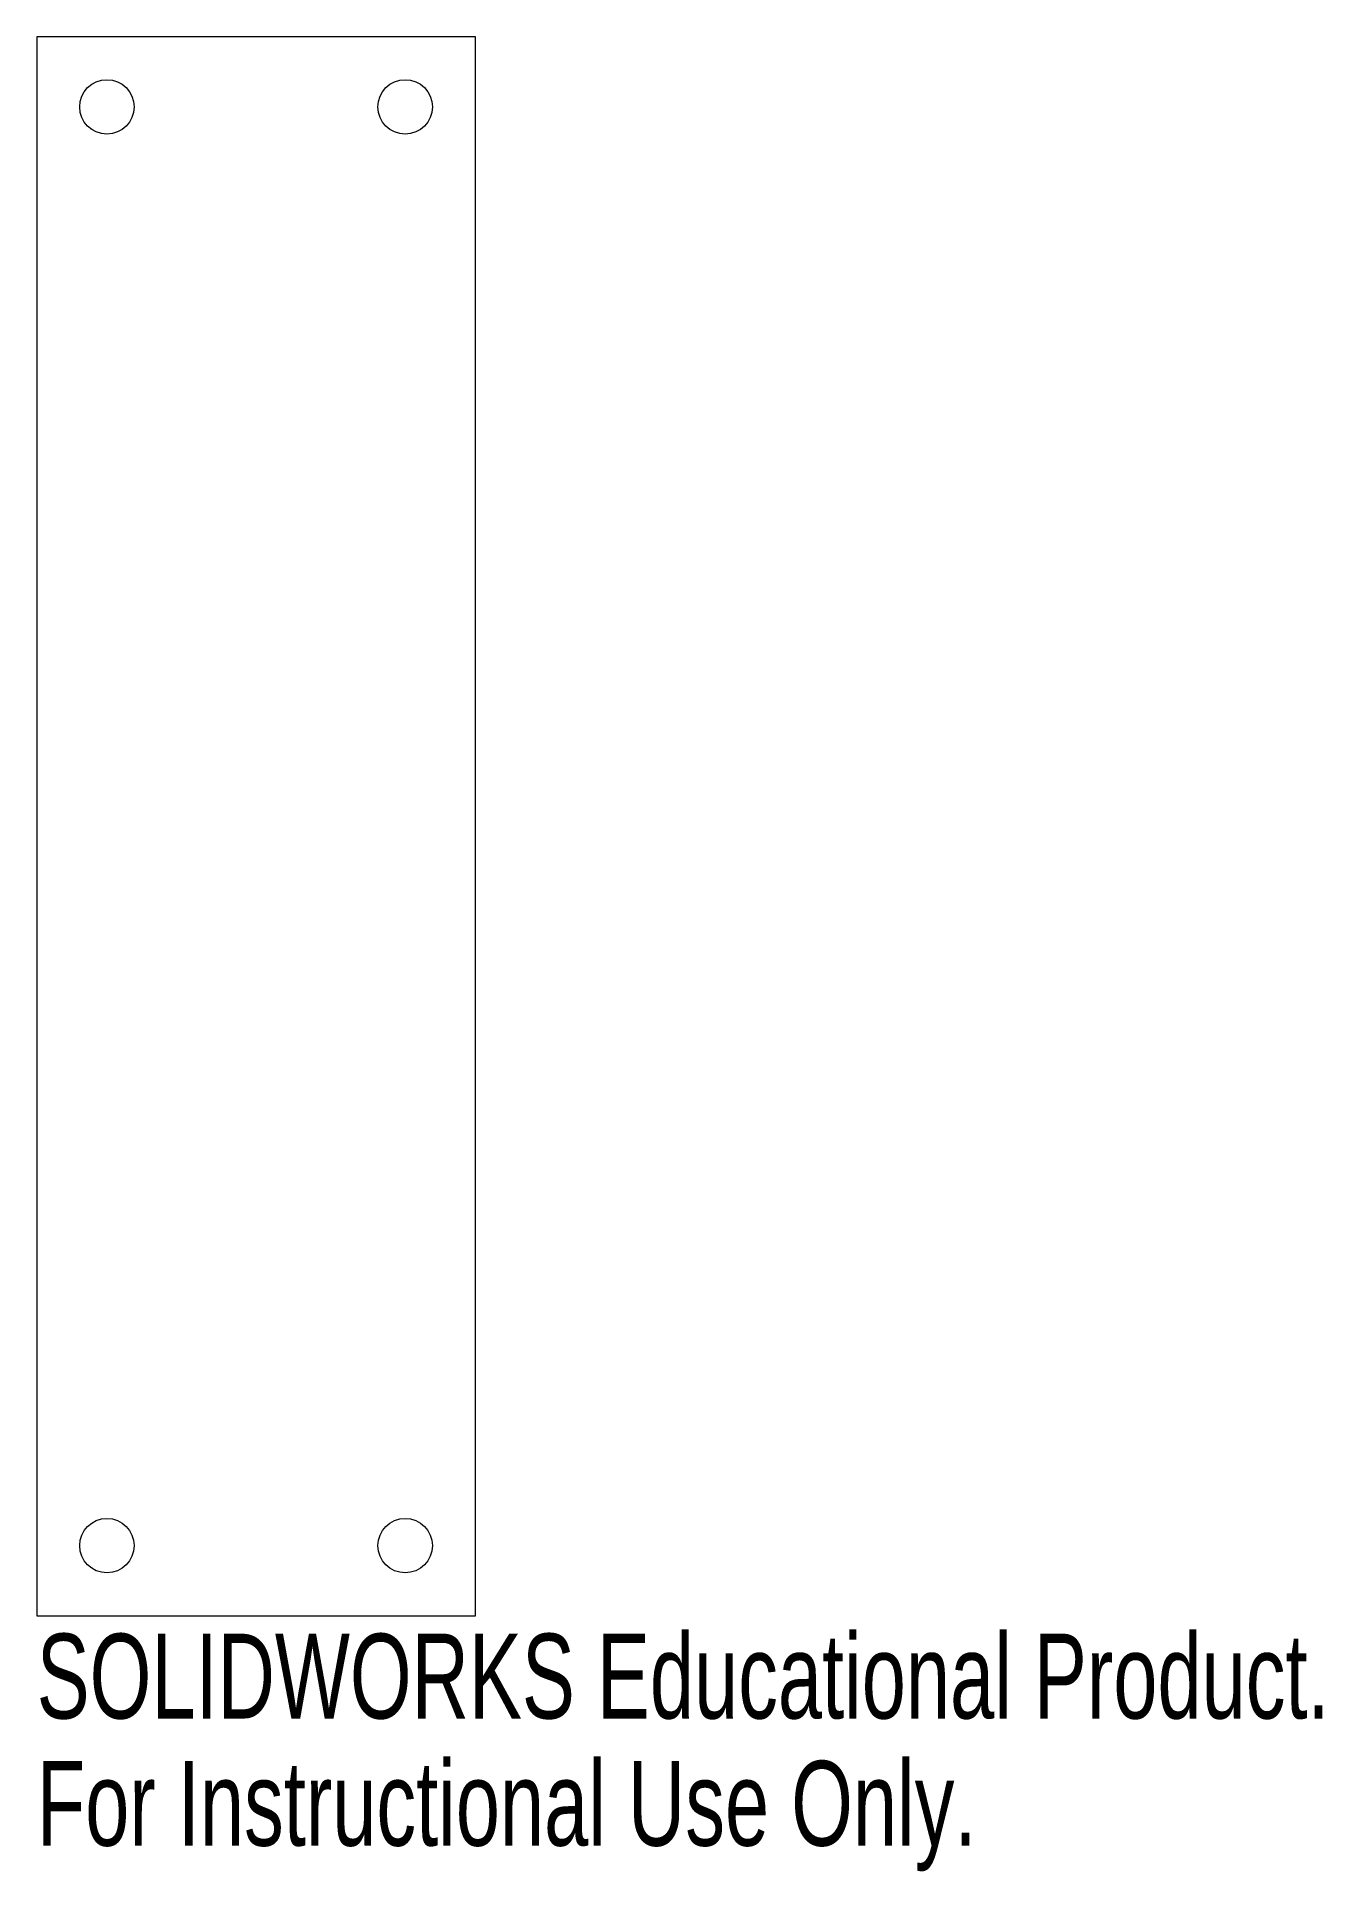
# Model space of a CAD drawing. Header units: millimetres. Extents: x -12 to 61, y -60 to 45.
import ezdxf

# ---------------------------------------------------------------- set-up
doc = ezdxf.new("R2010")
doc.units = ezdxf.units.MM
doc.styles.add('SLDTEXTSTYLE0', font='TXT', dxfattribs={"width": 0.7})

msp = doc.modelspace()

# ---------------------------------------------------------------- linework, layer by layer
at = {"color": 7, "linetype": 'Continuous', "lineweight": 15}
for p, q in [((-12.5, 45), (-12.5, -45)), ((12.5, 45), (-12.5, 45)), ((12.5, -45), (12.5, 45)), ((-12.5, -45), (12.5, -45))]:
    msp.add_line(p, q, dxfattribs=at)
for centre in [(-8.5, 41), (8.5, 41), (-8.5, -41), (8.5, -41)]:
    msp.add_circle(centre, 1.55, dxfattribs=at)

# ---------------------------------------------------------------- texts
at = {"color": 7, "linetype": 'Continuous', "char_height": 4.8336, "attachment_point": 1, "style": 'SLDTEXTSTYLE0'}
for s, insert in [('SOLIDWORKS Educational Product.', (-12.5, -46.02)), ('For Instructional Use Only.', (-12.5, -53.27))]:
    msp.add_mtext(s, dxfattribs=dict(at, insert=insert))

doc.saveas('drawing.dxf')
